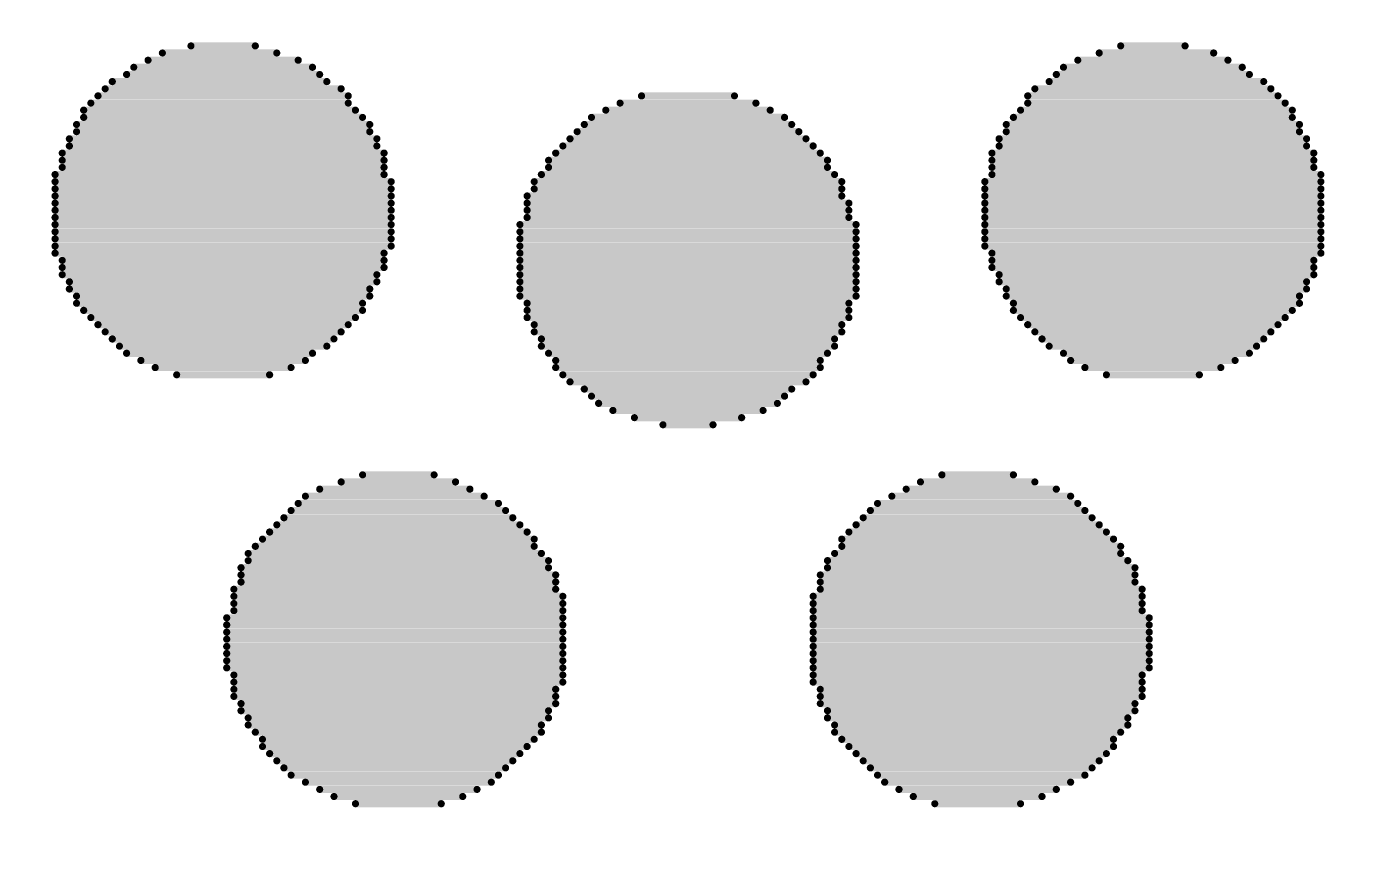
# Model space of a CAD drawing. Header units: millimetres. Extents: x -46.4 to 46.4, y -47.3 to 46.4.
# Drawn here: x -21.236 to -20.061, y -2.687 to -1.958 of the extents above; entities that cross this region are included whole.
import ezdxf

# ---------------------------------------------------------------- set-up
doc = ezdxf.new("R2010")
doc.units = ezdxf.units.MM
doc.layers.add('BottomOverlay', color=54, linetype='Continuous')
doc.layers.add('Mechanical1', color=6, linetype='Continuous')

# ---------------------------------------------------------------- blocks, each defined once
blk = doc.blocks.new('________2')
at = {"layer": 'BottomOverlay', "const_width": 0.00635}
for points in [[(2.8844, -4.9818), (2.986, -4.9818)], [(2.9098, -4.9755), (2.967, -4.9755)], [(3.7163, -4.9818), (3.8179, -4.9818)], [(3.7353, -4.9755), (3.7925, -4.9755)], [(2.859, -4.9945), (3.0178, -4.9945)], [(2.8717, -4.9882), (3.0051, -4.9882)], [(3.6845, -4.9945), (3.8433, -4.9945)], [(3.6972, -4.9882), (3.8306, -4.9882)], [(2.84, -5.0072), (3.0305, -5.0072)], [(2.8527, -5.0009), (3.0241, -5.0009)], [(3.6718, -5.0072), (3.8623, -5.0072)], [(3.6782, -5.0009), (3.8496, -5.0009)], [(2.8336, -5.0136), (3.0432, -5.0136)], [(3.6591, -5.0136), (3.8687, -5.0136)], [(2.8209, -5.0263), (3.0495, -5.0263)], [(2.8273, -5.0199), (3.0495, -5.0199)], [(3.2908, -5.0263), (3.4115, -5.0263)], [(3.3099, -5.0199), (3.3924, -5.0199)], [(3.6528, -5.0199), (3.875, -5.0199)], [(3.6528, -5.0263), (3.8814, -5.0263)], [(2.8146, -5.0326), (3.0559, -5.0326)], [(2.8146, -5.039), (3.0622, -5.039)], [(3.2654, -5.039), (3.4369, -5.039)], [(3.2781, -5.0326), (3.4242, -5.0326)], [(3.6401, -5.039), (3.8877, -5.039)], [(3.6464, -5.0326), (3.8877, -5.0326)], [(2.8082, -5.0453), (3.0686, -5.0453)], [(2.8082, -5.0517), (3.0686, -5.0517)], [(3.2527, -5.0517), (3.4496, -5.0517)], [(3.2591, -5.0453), (3.4432, -5.0453)], [(3.6337, -5.0453), (3.8941, -5.0453)], [(3.6337, -5.0517), (3.8941, -5.0517)], [(2.8019, -5.058), (3.0749, -5.058)], [(2.8019, -5.0644), (3.0749, -5.0644)], [(3.24, -5.0644), (3.4623, -5.0644)], [(3.2464, -5.058), (3.4559, -5.058)], [(3.6274, -5.058), (3.9004, -5.058)], [(3.6274, -5.0644), (3.9004, -5.0644)], [(2.7955, -5.0707), (3.0813, -5.0707)], [(2.7955, -5.0771), (3.0813, -5.0771)], [(3.2273, -5.0771), (3.475, -5.0771)], [(3.2337, -5.0707), (3.4686, -5.0707)], [(3.621, -5.0707), (3.9068, -5.0707)], [(3.621, -5.0771), (3.9068, -5.0771)], [(2.7892, -5.0898), (3.0813, -5.0898)], [(2.7955, -5.0834), (3.0813, -5.0834)], [(3.221, -5.0898), (3.4813, -5.0898)], [(3.2273, -5.0834), (3.475, -5.0834)], [(3.621, -5.0834), (3.9068, -5.0834)], [(3.621, -5.0898), (3.9131, -5.0898)], [(2.7892, -5.0961), (3.0876, -5.0961)], [(3.2146, -5.0961), (3.4877, -5.0961)], [(3.6147, -5.0961), (3.9131, -5.0961)], [(2.7892, -5.1025), (3.0876, -5.1025)], [(2.7892, -5.1088), (3.0876, -5.1088)], [(3.2083, -5.1088), (3.4877, -5.1088)], [(3.2146, -5.1025), (3.4877, -5.1025)], [(3.6147, -5.1025), (3.9131, -5.1025)], [(3.6147, -5.1088), (3.9131, -5.1088)], [(2.7892, -5.1152), (3.0876, -5.1152)], [(2.7892, -5.1215), (3.0876, -5.1215)], [(3.2083, -5.1152), (3.494, -5.1152)], [(3.2083, -5.1215), (3.494, -5.1215)], [(3.6147, -5.1152), (3.9131, -5.1152)], [(3.6147, -5.1215), (3.9131, -5.1215)], [(2.7892, -5.1279), (3.0876, -5.1279)], [(2.7892, -5.1342), (3.0876, -5.1342)], [(3.2019, -5.1342), (3.5004, -5.1342)], [(3.2083, -5.1279), (3.494, -5.1279)], [(3.6147, -5.1279), (3.9131, -5.1279)], [(3.6147, -5.1342), (3.9131, -5.1342)], [(2.7892, -5.1406), (3.0876, -5.1406)], [(2.7892, -5.1469), (3.0876, -5.1469)], [(3.2019, -5.1406), (3.5004, -5.1406)], [(3.2019, -5.1469), (3.5004, -5.1469)], [(3.6147, -5.1406), (3.9131, -5.1406)], [(3.6147, -5.1469), (3.9131, -5.1469)], [(2.7892, -5.1533), (3.0876, -5.1533)], [(2.7892, -5.1596), (3.0813, -5.1596)], [(3.2019, -5.1533), (3.5004, -5.1533)], [(3.2019, -5.1596), (3.5004, -5.1596)], [(3.6147, -5.1533), (3.9131, -5.1533)], [(3.621, -5.1596), (3.9131, -5.1596)], [(2.7955, -5.166), (3.0813, -5.166)], [(3.2019, -5.166), (3.5004, -5.166)], [(3.621, -5.166), (3.9068, -5.166)], [(2.7955, -5.1723), (3.0813, -5.1723)], [(2.7955, -5.1787), (3.0749, -5.1787)], [(3.2019, -5.1723), (3.5004, -5.1723)], [(3.2019, -5.1787), (3.5004, -5.1787)], [(3.621, -5.1723), (3.9068, -5.1723)], [(3.6274, -5.1787), (3.9068, -5.1787)], [(2.8019, -5.185), (3.0749, -5.185)], [(2.8019, -5.1914), (3.0686, -5.1914)], [(3.2019, -5.185), (3.5004, -5.185)], [(3.2019, -5.1914), (3.5004, -5.1914)], [(3.6274, -5.185), (3.9004, -5.185)], [(3.6337, -5.1914), (3.9004, -5.1914)], [(2.8082, -5.1977), (3.0686, -5.1977)], [(2.8082, -5.2041), (3.0622, -5.2041)], [(3.2019, -5.1977), (3.5004, -5.1977)], [(3.2083, -5.2041), (3.494, -5.2041)], [(3.6337, -5.1977), (3.8941, -5.1977)], [(3.6401, -5.2041), (3.8941, -5.2041)], [(2.8146, -5.2104), (3.0622, -5.2104)], [(2.8209, -5.2168), (3.0559, -5.2168)], [(3.2083, -5.2104), (3.494, -5.2104)], [(3.2083, -5.2168), (3.494, -5.2168)], [(3.6401, -5.2104), (3.8877, -5.2104)], [(3.6464, -5.2168), (3.8814, -5.2168)], [(2.8273, -5.2231), (3.0495, -5.2231)], [(2.8336, -5.2295), (3.0432, -5.2295)], [(3.2146, -5.2231), (3.4877, -5.2231)], [(3.2146, -5.2295), (3.4877, -5.2295)], [(3.6528, -5.2231), (3.875, -5.2231)], [(3.6591, -5.2295), (3.8687, -5.2295)], [(2.84, -5.2358), (3.0368, -5.2358)], [(2.8463, -5.2422), (3.0305, -5.2422)], [(3.221, -5.2358), (3.4813, -5.2358)], [(3.221, -5.2422), (3.4813, -5.2422)], [(3.6655, -5.2358), (3.8623, -5.2358)], [(3.6718, -5.2422), (3.856, -5.2422)], [(2.8527, -5.2485), (3.0178, -5.2485)], [(3.2273, -5.2485), (3.475, -5.2485)], [(3.6845, -5.2485), (3.8496, -5.2485)], [(2.8654, -5.2549), (3.0114, -5.2549)], [(2.8781, -5.2612), (2.9987, -5.2612)], [(3.2337, -5.2549), (3.4686, -5.2549)], [(3.2337, -5.2612), (3.4686, -5.2612)], [(3.6909, -5.2549), (3.8369, -5.2549)], [(3.7036, -5.2612), (3.8242, -5.2612)], [(2.8971, -5.2676), (2.9797, -5.2676)], [(3.24, -5.2676), (3.4623, -5.2676)], [(3.2464, -5.2739), (3.4559, -5.2739)], [(3.7226, -5.2676), (3.8052, -5.2676)], [(3.2591, -5.2803), (3.4432, -5.2803)], [(3.2654, -5.2866), (3.4369, -5.2866)], [(3.2718, -5.293), (3.4305, -5.293)], [(3.2845, -5.2993), (3.4178, -5.2993)], [(3.3035, -5.3057), (3.3988, -5.3057)], [(3.3289, -5.312), (3.3734, -5.312)], [(3.0622, -5.3565), (3.1257, -5.3565)], [(3.5766, -5.3565), (3.6401, -5.3565)], [(3.0241, -5.3692), (3.1575, -5.3692)], [(3.0432, -5.3628), (3.1448, -5.3628)], [(3.5448, -5.3692), (3.6782, -5.3692)], [(3.5575, -5.3628), (3.6591, -5.3628)], [(3.0051, -5.3819), (3.1829, -5.3819)], [(3.0114, -5.3755), (3.1702, -5.3755)], [(3.5194, -5.3819), (3.6972, -5.3819)], [(3.5321, -5.3755), (3.6909, -5.3755)], [(2.9924, -5.3946), (3.1956, -5.3946)], [(2.9987, -5.3882), (3.1892, -5.3882)], [(3.5067, -5.3946), (3.7099, -5.3946)], [(3.5131, -5.3882), (3.7036, -5.3882)], [(2.986, -5.4009), (3.2019, -5.4009)], [(3.5004, -5.4009), (3.7163, -5.4009)], [(2.9733, -5.4136), (3.2146, -5.4136)], [(2.9797, -5.4073), (3.2083, -5.4073)], [(3.4877, -5.4136), (3.729, -5.4136)], [(3.494, -5.4073), (3.7226, -5.4073)], [(2.9606, -5.4263), (3.221, -5.4263)], [(2.967, -5.42), (3.2146, -5.42)], [(3.4813, -5.4263), (3.7353, -5.4263)], [(3.4877, -5.42), (3.7353, -5.42)], [(2.9543, -5.439), (3.2273, -5.439)], [(2.9606, -5.4327), (3.2273, -5.4327)], [(3.475, -5.4327), (3.7417, -5.4327)], [(3.475, -5.439), (3.748, -5.439)], [(2.9543, -5.4454), (3.2337, -5.4454)], [(2.9543, -5.4517), (3.2337, -5.4517)], [(3.4686, -5.4454), (3.748, -5.4454)], [(3.4686, -5.4517), (3.748, -5.4517)], [(2.9479, -5.4581), (3.2337, -5.4581)], [(2.9479, -5.4644), (3.24, -5.4644)], [(3.4623, -5.4644), (3.7544, -5.4644)], [(3.4686, -5.4581), (3.7544, -5.4581)], [(2.9479, -5.4708), (3.24, -5.4708)], [(2.9479, -5.4771), (3.24, -5.4771)], [(3.4623, -5.4708), (3.7544, -5.4708)], [(3.4623, -5.4771), (3.7544, -5.4771)], [(2.9416, -5.4835), (3.24, -5.4835)], [(3.4623, -5.4835), (3.7607, -5.4835)], [(2.9416, -5.4898), (3.24, -5.4898)], [(2.9416, -5.4962), (3.24, -5.4962)], [(3.4623, -5.4898), (3.7607, -5.4898)], [(3.4623, -5.4962), (3.7607, -5.4962)], [(2.9416, -5.5025), (3.24, -5.5025)], [(2.9416, -5.5089), (3.24, -5.5089)], [(3.4623, -5.5025), (3.7607, -5.5025)], [(3.4623, -5.5089), (3.7607, -5.5089)], [(2.9416, -5.5152), (3.24, -5.5152)], [(2.9416, -5.5216), (3.24, -5.5216)], [(3.4623, -5.5152), (3.7607, -5.5152)], [(3.4623, -5.5216), (3.7607, -5.5216)], [(2.9416, -5.5279), (3.24, -5.5279)], [(2.9479, -5.5343), (3.24, -5.5343)], [(3.4623, -5.5279), (3.7607, -5.5279)], [(3.4623, -5.5343), (3.7544, -5.5343)], [(2.9479, -5.5406), (3.24, -5.5406)], [(2.9479, -5.547), (3.2337, -5.547)], [(3.4623, -5.5406), (3.7544, -5.5406)], [(3.4686, -5.547), (3.7544, -5.547)], [(2.9479, -5.5533), (3.2337, -5.5533)], [(2.9543, -5.5597), (3.2337, -5.5597)], [(3.4686, -5.5533), (3.7544, -5.5533)], [(3.4686, -5.5597), (3.748, -5.5597)], [(2.9543, -5.566), (3.2273, -5.566)], [(3.475, -5.566), (3.748, -5.566)], [(2.9606, -5.5724), (3.2273, -5.5724)], [(2.9606, -5.5787), (3.221, -5.5787)], [(3.475, -5.5724), (3.7417, -5.5724)], [(3.4813, -5.5787), (3.7417, -5.5787)], [(2.967, -5.5851), (3.221, -5.5851)], [(2.9733, -5.5914), (3.2146, -5.5914)], [(3.4813, -5.5851), (3.7353, -5.5851)], [(3.4877, -5.5914), (3.729, -5.5914)], [(2.9733, -5.5978), (3.2083, -5.5978)], [(2.9797, -5.6041), (3.2019, -5.6041)], [(3.494, -5.5978), (3.729, -5.5978)], [(3.5004, -5.6041), (3.7226, -5.6041)], [(2.986, -5.6105), (3.1956, -5.6105)], [(2.9924, -5.6168), (3.1892, -5.6168)], [(3.5067, -5.6105), (3.7163, -5.6105)], [(3.5131, -5.6168), (3.7099, -5.6168)], [(2.9987, -5.6232), (3.1829, -5.6232)], [(3.0114, -5.6295), (3.1765, -5.6295)], [(3.5194, -5.6232), (3.7036, -5.6232)], [(3.5258, -5.6295), (3.6909, -5.6295)], [(3.0241, -5.6359), (3.1638, -5.6359)], [(3.5385, -5.6359), (3.6782, -5.6359)], [(3.0368, -5.6422), (3.1511, -5.6422)], [(3.0559, -5.6486), (3.1321, -5.6486)], [(3.5512, -5.6422), (3.6655, -5.6422)], [(3.5702, -5.6486), (3.6464, -5.6486)]]:
    blk.add_lwpolyline(points, dxfattribs=at)
at = {"layer": 'BottomOverlay', "const_width": 0.00317}
for points in [[(2.8829, -4.9818, 1), (2.886, -4.9818, 1)], [(2.9083, -4.9755, 1), (2.9114, -4.9755, 1)], [(2.9654, -4.9755, 1), (2.9686, -4.9755, 1)], [(2.9845, -4.9818, 1), (2.9876, -4.9818, 1)], [(3.7147, -4.9818, 1), (3.7179, -4.9818, 1)], [(3.7338, -4.9755, 1), (3.7369, -4.9755, 1)], [(3.7909, -4.9755, 1), (3.7941, -4.9755, 1)], [(3.8163, -4.9818, 1), (3.8195, -4.9818, 1)], [(2.8575, -4.9945, 1), (2.8606, -4.9945, 1)], [(2.8702, -4.9882, 1), (2.8733, -4.9882, 1)], [(3.0035, -4.9882, 1), (3.0067, -4.9882, 1)], [(3.0162, -4.9945, 1), (3.0194, -4.9945, 1)], [(3.683, -4.9945, 1), (3.6861, -4.9945, 1)], [(3.6957, -4.9882, 1), (3.6988, -4.9882, 1)], [(3.829, -4.9882, 1), (3.8322, -4.9882, 1)], [(3.8417, -4.9945, 1), (3.8449, -4.9945, 1)], [(2.8384, -5.0072, 1), (2.8416, -5.0072, 1)], [(2.8511, -5.0009, 1), (2.8543, -5.0009, 1)], [(3.0226, -5.0009, 1), (3.0257, -5.0009, 1)], [(3.0289, -5.0072, 1), (3.0321, -5.0072, 1)], [(3.6703, -5.0072, 1), (3.6734, -5.0072, 1)], [(3.6766, -5.0009, 1), (3.6798, -5.0009, 1)], [(3.8481, -5.0009, 1), (3.8512, -5.0009, 1)], [(3.8608, -5.0072, 1), (3.8639, -5.0072, 1)], [(2.8321, -5.0136, 1), (2.8352, -5.0136, 1)], [(3.0416, -5.0136, 1), (3.0448, -5.0136, 1)], [(3.6576, -5.0136, 1), (3.6607, -5.0136, 1)], [(3.8671, -5.0136, 1), (3.8703, -5.0136, 1)], [(2.8194, -5.0263, 1), (2.8225, -5.0263, 1)], [(2.8257, -5.0199, 1), (2.8289, -5.0199, 1)], [(3.048, -5.0199, 1), (3.0511, -5.0199, 1)], [(3.048, -5.0263, 1), (3.0511, -5.0263, 1)], [(3.2893, -5.0263, 1), (3.2924, -5.0263, 1)], [(3.3083, -5.0199, 1), (3.3115, -5.0199, 1)], [(3.3909, -5.0199, 1), (3.394, -5.0199, 1)], [(3.4099, -5.0263, 1), (3.4131, -5.0263, 1)], [(3.6512, -5.0199, 1), (3.6544, -5.0199, 1)], [(3.6512, -5.0263, 1), (3.6544, -5.0263, 1)], [(3.8735, -5.0199, 1), (3.8766, -5.0199, 1)], [(3.8798, -5.0263, 1), (3.883, -5.0263, 1)], [(2.813, -5.0326, 1), (2.8162, -5.0326, 1)], [(2.813, -5.039, 1), (2.8162, -5.039, 1)], [(3.0543, -5.0326, 1), (3.0575, -5.0326, 1)], [(3.0607, -5.039, 1), (3.0638, -5.039, 1)], [(3.2639, -5.039, 1), (3.267, -5.039, 1)], [(3.2766, -5.0326, 1), (3.2797, -5.0326, 1)], [(3.4226, -5.0326, 1), (3.4258, -5.0326, 1)], [(3.4353, -5.039, 1), (3.4385, -5.039, 1)], [(3.6385, -5.039, 1), (3.6417, -5.039, 1)], [(3.6449, -5.0326, 1), (3.648, -5.0326, 1)], [(3.8862, -5.0326, 1), (3.8893, -5.0326, 1)], [(3.8862, -5.039, 1), (3.8893, -5.039, 1)], [(2.8067, -5.0453, 1), (2.8098, -5.0453, 1)], [(2.8067, -5.0517, 1), (2.8098, -5.0517, 1)], [(3.067, -5.0453, 1), (3.0702, -5.0453, 1)], [(3.067, -5.0517, 1), (3.0702, -5.0517, 1)], [(3.2512, -5.0517, 1), (3.2543, -5.0517, 1)], [(3.2575, -5.0453, 1), (3.2607, -5.0453, 1)], [(3.4417, -5.0453, 1), (3.4448, -5.0453, 1)], [(3.448, -5.0517, 1), (3.4512, -5.0517, 1)], [(3.6322, -5.0453, 1), (3.6353, -5.0453, 1)], [(3.6322, -5.0517, 1), (3.6353, -5.0517, 1)], [(3.8925, -5.0453, 1), (3.8957, -5.0453, 1)], [(3.8925, -5.0517, 1), (3.8957, -5.0517, 1)], [(2.8003, -5.058, 1), (2.8035, -5.058, 1)], [(2.8003, -5.0644, 1), (2.8035, -5.0644, 1)], [(3.0734, -5.058, 1), (3.0765, -5.058, 1)], [(3.0734, -5.0644, 1), (3.0765, -5.0644, 1)], [(3.2385, -5.0644, 1), (3.2416, -5.0644, 1)], [(3.2448, -5.058, 1), (3.248, -5.058, 1)], [(3.4544, -5.058, 1), (3.4575, -5.058, 1)], [(3.4607, -5.0644, 1), (3.4639, -5.0644, 1)], [(3.6258, -5.058, 1), (3.629, -5.058, 1)], [(3.6258, -5.0644, 1), (3.629, -5.0644, 1)], [(3.8989, -5.058, 1), (3.902, -5.058, 1)], [(3.8989, -5.0644, 1), (3.902, -5.0644, 1)], [(2.794, -5.0707, 1), (2.7971, -5.0707, 1)], [(2.794, -5.0771, 1), (2.7971, -5.0771, 1)], [(3.0797, -5.0707, 1), (3.0829, -5.0707, 1)], [(3.0797, -5.0771, 1), (3.0829, -5.0771, 1)], [(3.2258, -5.0771, 1), (3.2289, -5.0771, 1)], [(3.2321, -5.0707, 1), (3.2353, -5.0707, 1)], [(3.4671, -5.0707, 1), (3.4702, -5.0707, 1)], [(3.4734, -5.0771, 1), (3.4766, -5.0771, 1)], [(3.6195, -5.0707, 1), (3.6226, -5.0707, 1)], [(3.6195, -5.0771, 1), (3.6226, -5.0771, 1)], [(3.9052, -5.0707, 1), (3.9084, -5.0707, 1)], [(3.9052, -5.0771, 1), (3.9084, -5.0771, 1)], [(2.7876, -5.0898, 1), (2.7908, -5.0898, 1)], [(2.794, -5.0834, 1), (2.7971, -5.0834, 1)], [(3.0797, -5.0834, 1), (3.0829, -5.0834, 1)], [(3.0797, -5.0898, 1), (3.0829, -5.0898, 1)], [(3.2194, -5.0898, 1), (3.2226, -5.0898, 1)], [(3.2258, -5.0834, 1), (3.2289, -5.0834, 1)], [(3.4734, -5.0834, 1), (3.4766, -5.0834, 1)], [(3.4798, -5.0898, 1), (3.4829, -5.0898, 1)], [(3.6195, -5.0834, 1), (3.6226, -5.0834, 1)], [(3.6195, -5.0898, 1), (3.6226, -5.0898, 1)], [(3.9052, -5.0834, 1), (3.9084, -5.0834, 1)], [(3.9116, -5.0898, 1), (3.9147, -5.0898, 1)], [(2.7876, -5.0961, 1), (2.7908, -5.0961, 1)], [(3.0861, -5.0961, 1), (3.0892, -5.0961, 1)], [(3.2131, -5.0961, 1), (3.2162, -5.0961, 1)], [(3.4861, -5.0961, 1), (3.4893, -5.0961, 1)], [(3.6131, -5.0961, 1), (3.6163, -5.0961, 1)], [(3.9116, -5.0961, 1), (3.9147, -5.0961, 1)], [(2.7876, -5.1025, 1), (2.7908, -5.1025, 1)], [(2.7876, -5.1088, 1), (2.7908, -5.1088, 1)], [(3.0861, -5.1025, 1), (3.0892, -5.1025, 1)], [(3.0861, -5.1088, 1), (3.0892, -5.1088, 1)], [(3.2067, -5.1088, 1), (3.2099, -5.1088, 1)], [(3.2131, -5.1025, 1), (3.2162, -5.1025, 1)], [(3.4861, -5.1025, 1), (3.4893, -5.1025, 1)], [(3.4861, -5.1088, 1), (3.4893, -5.1088, 1)], [(3.6131, -5.1025, 1), (3.6163, -5.1025, 1)], [(3.6131, -5.1088, 1), (3.6163, -5.1088, 1)], [(3.9116, -5.1025, 1), (3.9147, -5.1025, 1)], [(3.9116, -5.1088, 1), (3.9147, -5.1088, 1)], [(2.7876, -5.1152, 1), (2.7908, -5.1152, 1)], [(2.7876, -5.1215, 1), (2.7908, -5.1215, 1)], [(3.0861, -5.1152, 1), (3.0892, -5.1152, 1)], [(3.0861, -5.1215, 1), (3.0892, -5.1215, 1)], [(3.2067, -5.1152, 1), (3.2099, -5.1152, 1)], [(3.2067, -5.1215, 1), (3.2099, -5.1215, 1)], [(3.4925, -5.1152, 1), (3.4956, -5.1152, 1)], [(3.4925, -5.1215, 1), (3.4956, -5.1215, 1)], [(3.6131, -5.1152, 1), (3.6163, -5.1152, 1)], [(3.6131, -5.1215, 1), (3.6163, -5.1215, 1)], [(3.9116, -5.1152, 1), (3.9147, -5.1152, 1)], [(3.9116, -5.1215, 1), (3.9147, -5.1215, 1)], [(2.7876, -5.1279, 1), (2.7908, -5.1279, 1)], [(2.7876, -5.1342, 1), (2.7908, -5.1342, 1)], [(3.0861, -5.1279, 1), (3.0892, -5.1279, 1)], [(3.0861, -5.1342, 1), (3.0892, -5.1342, 1)], [(3.2004, -5.1342, 1), (3.2035, -5.1342, 1)], [(3.2067, -5.1279, 1), (3.2099, -5.1279, 1)], [(3.4925, -5.1279, 1), (3.4956, -5.1279, 1)], [(3.4988, -5.1342, 1), (3.502, -5.1342, 1)], [(3.6131, -5.1279, 1), (3.6163, -5.1279, 1)], [(3.6131, -5.1342, 1), (3.6163, -5.1342, 1)], [(3.9116, -5.1279, 1), (3.9147, -5.1279, 1)], [(3.9116, -5.1342, 1), (3.9147, -5.1342, 1)], [(2.7876, -5.1406, 1), (2.7908, -5.1406, 1)], [(2.7876, -5.1469, 1), (2.7908, -5.1469, 1)], [(3.0861, -5.1406, 1), (3.0892, -5.1406, 1)], [(3.0861, -5.1469, 1), (3.0892, -5.1469, 1)], [(3.2004, -5.1406, 1), (3.2035, -5.1406, 1)], [(3.2004, -5.1469, 1), (3.2035, -5.1469, 1)], [(3.4988, -5.1406, 1), (3.502, -5.1406, 1)], [(3.4988, -5.1469, 1), (3.502, -5.1469, 1)], [(3.6131, -5.1406, 1), (3.6163, -5.1406, 1)], [(3.6131, -5.1469, 1), (3.6163, -5.1469, 1)], [(3.9116, -5.1406, 1), (3.9147, -5.1406, 1)], [(3.9116, -5.1469, 1), (3.9147, -5.1469, 1)], [(2.7876, -5.1533, 1), (2.7908, -5.1533, 1)], [(2.7876, -5.1596, 1), (2.7908, -5.1596, 1)], [(3.0797, -5.1596, 1), (3.0829, -5.1596, 1)], [(3.0861, -5.1533, 1), (3.0892, -5.1533, 1)], [(3.2004, -5.1533, 1), (3.2035, -5.1533, 1)], [(3.2004, -5.1596, 1), (3.2035, -5.1596, 1)], [(3.4988, -5.1533, 1), (3.502, -5.1533, 1)], [(3.4988, -5.1596, 1), (3.502, -5.1596, 1)], [(3.6131, -5.1533, 1), (3.6163, -5.1533, 1)], [(3.6195, -5.1596, 1), (3.6226, -5.1596, 1)], [(3.9116, -5.1533, 1), (3.9147, -5.1533, 1)], [(3.9116, -5.1596, 1), (3.9147, -5.1596, 1)], [(2.794, -5.166, 1), (2.7971, -5.166, 1)], [(3.0797, -5.166, 1), (3.0829, -5.166, 1)], [(3.2004, -5.166, 1), (3.2035, -5.166, 1)], [(3.4988, -5.166, 1), (3.502, -5.166, 1)], [(3.6195, -5.166, 1), (3.6226, -5.166, 1)], [(3.9052, -5.166, 1), (3.9084, -5.166, 1)], [(2.794, -5.1723, 1), (2.7971, -5.1723, 1)], [(2.794, -5.1787, 1), (2.7971, -5.1787, 1)], [(3.0734, -5.1787, 1), (3.0765, -5.1787, 1)], [(3.0797, -5.1723, 1), (3.0829, -5.1723, 1)], [(3.2004, -5.1723, 1), (3.2035, -5.1723, 1)], [(3.2004, -5.1787, 1), (3.2035, -5.1787, 1)], [(3.4988, -5.1723, 1), (3.502, -5.1723, 1)], [(3.4988, -5.1787, 1), (3.502, -5.1787, 1)], [(3.6195, -5.1723, 1), (3.6226, -5.1723, 1)], [(3.6258, -5.1787, 1), (3.629, -5.1787, 1)], [(3.9052, -5.1723, 1), (3.9084, -5.1723, 1)], [(3.9052, -5.1787, 1), (3.9084, -5.1787, 1)], [(2.8003, -5.185, 1), (2.8035, -5.185, 1)], [(2.8003, -5.1914, 1), (2.8035, -5.1914, 1)], [(3.067, -5.1914, 1), (3.0702, -5.1914, 1)], [(3.0734, -5.185, 1), (3.0765, -5.185, 1)], [(3.2004, -5.185, 1), (3.2035, -5.185, 1)], [(3.2004, -5.1914, 1), (3.2035, -5.1914, 1)], [(3.4988, -5.185, 1), (3.502, -5.185, 1)], [(3.4988, -5.1914, 1), (3.502, -5.1914, 1)], [(3.6258, -5.185, 1), (3.629, -5.185, 1)], [(3.6322, -5.1914, 1), (3.6353, -5.1914, 1)], [(3.8989, -5.185, 1), (3.902, -5.185, 1)], [(3.8989, -5.1914, 1), (3.902, -5.1914, 1)], [(2.8067, -5.1977, 1), (2.8098, -5.1977, 1)], [(2.8067, -5.2041, 1), (2.8098, -5.2041, 1)], [(3.0607, -5.2041, 1), (3.0638, -5.2041, 1)], [(3.067, -5.1977, 1), (3.0702, -5.1977, 1)], [(3.2004, -5.1977, 1), (3.2035, -5.1977, 1)], [(3.2067, -5.2041, 1), (3.2099, -5.2041, 1)], [(3.4925, -5.2041, 1), (3.4956, -5.2041, 1)], [(3.4988, -5.1977, 1), (3.502, -5.1977, 1)], [(3.6322, -5.1977, 1), (3.6353, -5.1977, 1)], [(3.6385, -5.2041, 1), (3.6417, -5.2041, 1)], [(3.8925, -5.1977, 1), (3.8957, -5.1977, 1)], [(3.8925, -5.2041, 1), (3.8957, -5.2041, 1)], [(2.813, -5.2104, 1), (2.8162, -5.2104, 1)], [(2.8194, -5.2168, 1), (2.8225, -5.2168, 1)], [(3.0543, -5.2168, 1), (3.0575, -5.2168, 1)], [(3.0607, -5.2104, 1), (3.0638, -5.2104, 1)], [(3.2067, -5.2104, 1), (3.2099, -5.2104, 1)], [(3.2067, -5.2168, 1), (3.2099, -5.2168, 1)], [(3.4925, -5.2104, 1), (3.4956, -5.2104, 1)], [(3.4925, -5.2168, 1), (3.4956, -5.2168, 1)], [(3.6385, -5.2104, 1), (3.6417, -5.2104, 1)], [(3.6449, -5.2168, 1), (3.648, -5.2168, 1)], [(3.8798, -5.2168, 1), (3.883, -5.2168, 1)], [(3.8862, -5.2104, 1), (3.8893, -5.2104, 1)], [(2.8257, -5.2231, 1), (2.8289, -5.2231, 1)], [(2.8321, -5.2295, 1), (2.8352, -5.2295, 1)], [(3.0416, -5.2295, 1), (3.0448, -5.2295, 1)], [(3.048, -5.2231, 1), (3.0511, -5.2231, 1)], [(3.2131, -5.2231, 1), (3.2162, -5.2231, 1)], [(3.2131, -5.2295, 1), (3.2162, -5.2295, 1)], [(3.4861, -5.2231, 1), (3.4893, -5.2231, 1)], [(3.4861, -5.2295, 1), (3.4893, -5.2295, 1)], [(3.6512, -5.2231, 1), (3.6544, -5.2231, 1)], [(3.6576, -5.2295, 1), (3.6607, -5.2295, 1)], [(3.8671, -5.2295, 1), (3.8703, -5.2295, 1)], [(3.8735, -5.2231, 1), (3.8766, -5.2231, 1)], [(2.8384, -5.2358, 1), (2.8416, -5.2358, 1)], [(2.8448, -5.2422, 1), (2.8479, -5.2422, 1)], [(3.0289, -5.2422, 1), (3.0321, -5.2422, 1)], [(3.0353, -5.2358, 1), (3.0384, -5.2358, 1)], [(3.2194, -5.2358, 1), (3.2226, -5.2358, 1)], [(3.2194, -5.2422, 1), (3.2226, -5.2422, 1)], [(3.4798, -5.2358, 1), (3.4829, -5.2358, 1)], [(3.4798, -5.2422, 1), (3.4829, -5.2422, 1)], [(3.6639, -5.2358, 1), (3.6671, -5.2358, 1)], [(3.6703, -5.2422, 1), (3.6734, -5.2422, 1)], [(3.8544, -5.2422, 1), (3.8576, -5.2422, 1)], [(3.8608, -5.2358, 1), (3.8639, -5.2358, 1)], [(2.8511, -5.2485, 1), (2.8543, -5.2485, 1)], [(3.0162, -5.2485, 1), (3.0194, -5.2485, 1)], [(3.2258, -5.2485, 1), (3.2289, -5.2485, 1)], [(3.4734, -5.2485, 1), (3.4766, -5.2485, 1)], [(3.683, -5.2485, 1), (3.6861, -5.2485, 1)], [(3.8481, -5.2485, 1), (3.8512, -5.2485, 1)], [(2.8638, -5.2549, 1), (2.867, -5.2549, 1)], [(2.8765, -5.2612, 1), (2.8797, -5.2612, 1)], [(2.9972, -5.2612, 1), (3.0003, -5.2612, 1)], [(3.0099, -5.2549, 1), (3.013, -5.2549, 1)], [(3.2321, -5.2549, 1), (3.2353, -5.2549, 1)], [(3.2321, -5.2612, 1), (3.2353, -5.2612, 1)], [(3.4671, -5.2549, 1), (3.4702, -5.2549, 1)], [(3.4671, -5.2612, 1), (3.4702, -5.2612, 1)], [(3.6893, -5.2549, 1), (3.6925, -5.2549, 1)], [(3.702, -5.2612, 1), (3.7052, -5.2612, 1)], [(3.8227, -5.2612, 1), (3.8258, -5.2612, 1)], [(3.8354, -5.2549, 1), (3.8385, -5.2549, 1)], [(2.8956, -5.2676, 1), (2.8987, -5.2676, 1)], [(2.9781, -5.2676, 1), (2.9813, -5.2676, 1)], [(3.2385, -5.2676, 1), (3.2416, -5.2676, 1)], [(3.2448, -5.2739, 1), (3.248, -5.2739, 1)], [(3.4544, -5.2739, 1), (3.4575, -5.2739, 1)], [(3.4607, -5.2676, 1), (3.4639, -5.2676, 1)], [(3.7211, -5.2676, 1), (3.7242, -5.2676, 1)], [(3.8036, -5.2676, 1), (3.8068, -5.2676, 1)], [(3.2575, -5.2803, 1), (3.2607, -5.2803, 1)], [(3.2639, -5.2866, 1), (3.267, -5.2866, 1)], [(3.4353, -5.2866, 1), (3.4385, -5.2866, 1)], [(3.4417, -5.2803, 1), (3.4448, -5.2803, 1)], [(3.2702, -5.293, 1), (3.2734, -5.293, 1)], [(3.2829, -5.2993, 1), (3.2861, -5.2993, 1)], [(3.4163, -5.2993, 1), (3.4194, -5.2993, 1)], [(3.429, -5.293, 1), (3.4321, -5.293, 1)], [(3.302, -5.3057, 1), (3.3051, -5.3057, 1)], [(3.3274, -5.312, 1), (3.3305, -5.312, 1)], [(3.3718, -5.312, 1), (3.375, -5.312, 1)], [(3.3972, -5.3057, 1), (3.4004, -5.3057, 1)], [(3.0607, -5.3565, 1), (3.0638, -5.3565, 1)], [(3.1242, -5.3565, 1), (3.1273, -5.3565, 1)], [(3.575, -5.3565, 1), (3.5782, -5.3565, 1)], [(3.6385, -5.3565, 1), (3.6417, -5.3565, 1)], [(3.0226, -5.3692, 1), (3.0257, -5.3692, 1)], [(3.0416, -5.3628, 1), (3.0448, -5.3628, 1)], [(3.1432, -5.3628, 1), (3.1464, -5.3628, 1)], [(3.1559, -5.3692, 1), (3.1591, -5.3692, 1)], [(3.5433, -5.3692, 1), (3.5464, -5.3692, 1)], [(3.556, -5.3628, 1), (3.5591, -5.3628, 1)], [(3.6576, -5.3628, 1), (3.6607, -5.3628, 1)], [(3.6766, -5.3692, 1), (3.6798, -5.3692, 1)], [(3.0035, -5.3819, 1), (3.0067, -5.3819, 1)], [(3.0099, -5.3755, 1), (3.013, -5.3755, 1)], [(3.1686, -5.3755, 1), (3.1718, -5.3755, 1)], [(3.1813, -5.3819, 1), (3.1845, -5.3819, 1)], [(3.5179, -5.3819, 1), (3.521, -5.3819, 1)], [(3.5306, -5.3755, 1), (3.5337, -5.3755, 1)], [(3.6893, -5.3755, 1), (3.6925, -5.3755, 1)], [(3.6957, -5.3819, 1), (3.6988, -5.3819, 1)], [(2.9908, -5.3946, 1), (2.994, -5.3946, 1)], [(2.9972, -5.3882, 1), (3.0003, -5.3882, 1)], [(3.1877, -5.3882, 1), (3.1908, -5.3882, 1)], [(3.194, -5.3946, 1), (3.1972, -5.3946, 1)], [(3.5052, -5.3946, 1), (3.5083, -5.3946, 1)], [(3.5115, -5.3882, 1), (3.5147, -5.3882, 1)], [(3.702, -5.3882, 1), (3.7052, -5.3882, 1)], [(3.7084, -5.3946, 1), (3.7115, -5.3946, 1)], [(2.9845, -5.4009, 1), (2.9876, -5.4009, 1)], [(3.2004, -5.4009, 1), (3.2035, -5.4009, 1)], [(3.4988, -5.4009, 1), (3.502, -5.4009, 1)], [(3.7147, -5.4009, 1), (3.7179, -5.4009, 1)], [(2.9718, -5.4136, 1), (2.9749, -5.4136, 1)], [(2.9781, -5.4073, 1), (2.9813, -5.4073, 1)], [(3.2067, -5.4073, 1), (3.2099, -5.4073, 1)], [(3.2131, -5.4136, 1), (3.2162, -5.4136, 1)], [(3.4861, -5.4136, 1), (3.4893, -5.4136, 1)], [(3.4925, -5.4073, 1), (3.4956, -5.4073, 1)], [(3.7211, -5.4073, 1), (3.7242, -5.4073, 1)], [(3.7274, -5.4136, 1), (3.7306, -5.4136, 1)], [(2.9591, -5.4263, 1), (2.9622, -5.4263, 1)], [(2.9654, -5.42, 1), (2.9686, -5.42, 1)], [(3.2131, -5.42, 1), (3.2162, -5.42, 1)], [(3.2194, -5.4263, 1), (3.2226, -5.4263, 1)], [(3.4798, -5.4263, 1), (3.4829, -5.4263, 1)], [(3.4861, -5.42, 1), (3.4893, -5.42, 1)], [(3.7338, -5.42, 1), (3.7369, -5.42, 1)], [(3.7338, -5.4263, 1), (3.7369, -5.4263, 1)], [(2.9527, -5.439, 1), (2.9559, -5.439, 1)], [(2.9591, -5.4327, 1), (2.9622, -5.4327, 1)], [(3.2258, -5.4327, 1), (3.2289, -5.4327, 1)], [(3.2258, -5.439, 1), (3.2289, -5.439, 1)], [(3.4734, -5.4327, 1), (3.4766, -5.4327, 1)], [(3.4734, -5.439, 1), (3.4766, -5.439, 1)], [(3.7401, -5.4327, 1), (3.7433, -5.4327, 1)], [(3.7465, -5.439, 1), (3.7496, -5.439, 1)], [(2.9527, -5.4454, 1), (2.9559, -5.4454, 1)], [(2.9527, -5.4517, 1), (2.9559, -5.4517, 1)], [(3.2321, -5.4454, 1), (3.2353, -5.4454, 1)], [(3.2321, -5.4517, 1), (3.2353, -5.4517, 1)], [(3.4671, -5.4454, 1), (3.4702, -5.4454, 1)], [(3.4671, -5.4517, 1), (3.4702, -5.4517, 1)], [(3.7465, -5.4454, 1), (3.7496, -5.4454, 1)], [(3.7465, -5.4517, 1), (3.7496, -5.4517, 1)], [(2.9464, -5.4581, 1), (2.9495, -5.4581, 1)], [(2.9464, -5.4644, 1), (2.9495, -5.4644, 1)], [(3.2321, -5.4581, 1), (3.2353, -5.4581, 1)], [(3.2385, -5.4644, 1), (3.2416, -5.4644, 1)], [(3.4607, -5.4644, 1), (3.4639, -5.4644, 1)], [(3.4671, -5.4581, 1), (3.4702, -5.4581, 1)], [(3.7528, -5.4581, 1), (3.756, -5.4581, 1)], [(3.7528, -5.4644, 1), (3.756, -5.4644, 1)], [(2.9464, -5.4708, 1), (2.9495, -5.4708, 1)], [(2.9464, -5.4771, 1), (2.9495, -5.4771, 1)], [(3.2385, -5.4708, 1), (3.2416, -5.4708, 1)], [(3.2385, -5.4771, 1), (3.2416, -5.4771, 1)], [(3.4607, -5.4708, 1), (3.4639, -5.4708, 1)], [(3.4607, -5.4771, 1), (3.4639, -5.4771, 1)], [(3.7528, -5.4708, 1), (3.756, -5.4708, 1)], [(3.7528, -5.4771, 1), (3.756, -5.4771, 1)], [(2.94, -5.4835, 1), (2.9432, -5.4835, 1)], [(3.2385, -5.4835, 1), (3.2416, -5.4835, 1)], [(3.4607, -5.4835, 1), (3.4639, -5.4835, 1)], [(3.7592, -5.4835, 1), (3.7623, -5.4835, 1)], [(2.94, -5.4898, 1), (2.9432, -5.4898, 1)], [(2.94, -5.4962, 1), (2.9432, -5.4962, 1)], [(3.2385, -5.4898, 1), (3.2416, -5.4898, 1)], [(3.2385, -5.4962, 1), (3.2416, -5.4962, 1)], [(3.4607, -5.4898, 1), (3.4639, -5.4898, 1)], [(3.4607, -5.4962, 1), (3.4639, -5.4962, 1)], [(3.7592, -5.4898, 1), (3.7623, -5.4898, 1)], [(3.7592, -5.4962, 1), (3.7623, -5.4962, 1)], [(2.94, -5.5025, 1), (2.9432, -5.5025, 1)], [(2.94, -5.5089, 1), (2.9432, -5.5089, 1)], [(3.2385, -5.5025, 1), (3.2416, -5.5025, 1)], [(3.2385, -5.5089, 1), (3.2416, -5.5089, 1)], [(3.4607, -5.5025, 1), (3.4639, -5.5025, 1)], [(3.4607, -5.5089, 1), (3.4639, -5.5089, 1)], [(3.7592, -5.5025, 1), (3.7623, -5.5025, 1)], [(3.7592, -5.5089, 1), (3.7623, -5.5089, 1)], [(2.94, -5.5152, 1), (2.9432, -5.5152, 1)], [(2.94, -5.5216, 1), (2.9432, -5.5216, 1)], [(3.2385, -5.5152, 1), (3.2416, -5.5152, 1)], [(3.2385, -5.5216, 1), (3.2416, -5.5216, 1)], [(3.4607, -5.5152, 1), (3.4639, -5.5152, 1)], [(3.4607, -5.5216, 1), (3.4639, -5.5216, 1)], [(3.7592, -5.5152, 1), (3.7623, -5.5152, 1)], [(3.7592, -5.5216, 1), (3.7623, -5.5216, 1)], [(2.94, -5.5279, 1), (2.9432, -5.5279, 1)], [(2.9464, -5.5343, 1), (2.9495, -5.5343, 1)], [(3.2385, -5.5279, 1), (3.2416, -5.5279, 1)], [(3.2385, -5.5343, 1), (3.2416, -5.5343, 1)], [(3.4607, -5.5279, 1), (3.4639, -5.5279, 1)], [(3.4607, -5.5343, 1), (3.4639, -5.5343, 1)], [(3.7528, -5.5343, 1), (3.756, -5.5343, 1)], [(3.7592, -5.5279, 1), (3.7623, -5.5279, 1)], [(2.9464, -5.5406, 1), (2.9495, -5.5406, 1)], [(2.9464, -5.547, 1), (2.9495, -5.547, 1)], [(3.2321, -5.547, 1), (3.2353, -5.547, 1)], [(3.2385, -5.5406, 1), (3.2416, -5.5406, 1)], [(3.4607, -5.5406, 1), (3.4639, -5.5406, 1)], [(3.4671, -5.547, 1), (3.4702, -5.547, 1)], [(3.7528, -5.5406, 1), (3.756, -5.5406, 1)], [(3.7528, -5.547, 1), (3.756, -5.547, 1)], [(2.9464, -5.5533, 1), (2.9495, -5.5533, 1)], [(2.9527, -5.5597, 1), (2.9559, -5.5597, 1)], [(3.2321, -5.5533, 1), (3.2353, -5.5533, 1)], [(3.2321, -5.5597, 1), (3.2353, -5.5597, 1)], [(3.4671, -5.5533, 1), (3.4702, -5.5533, 1)], [(3.4671, -5.5597, 1), (3.4702, -5.5597, 1)], [(3.7465, -5.5597, 1), (3.7496, -5.5597, 1)], [(3.7528, -5.5533, 1), (3.756, -5.5533, 1)], [(2.9527, -5.566, 1), (2.9559, -5.566, 1)], [(3.2258, -5.566, 1), (3.2289, -5.566, 1)], [(3.4734, -5.566, 1), (3.4766, -5.566, 1)], [(3.7465, -5.566, 1), (3.7496, -5.566, 1)], [(2.9591, -5.5724, 1), (2.9622, -5.5724, 1)], [(2.9591, -5.5787, 1), (2.9622, -5.5787, 1)], [(3.2194, -5.5787, 1), (3.2226, -5.5787, 1)], [(3.2258, -5.5724, 1), (3.2289, -5.5724, 1)], [(3.4734, -5.5724, 1), (3.4766, -5.5724, 1)], [(3.4798, -5.5787, 1), (3.4829, -5.5787, 1)], [(3.7401, -5.5724, 1), (3.7433, -5.5724, 1)], [(3.7401, -5.5787, 1), (3.7433, -5.5787, 1)], [(2.9654, -5.5851, 1), (2.9686, -5.5851, 1)], [(2.9718, -5.5914, 1), (2.9749, -5.5914, 1)], [(3.2131, -5.5914, 1), (3.2162, -5.5914, 1)], [(3.2194, -5.5851, 1), (3.2226, -5.5851, 1)], [(3.4798, -5.5851, 1), (3.4829, -5.5851, 1)], [(3.4861, -5.5914, 1), (3.4893, -5.5914, 1)], [(3.7274, -5.5914, 1), (3.7306, -5.5914, 1)], [(3.7338, -5.5851, 1), (3.7369, -5.5851, 1)], [(2.9718, -5.5978, 1), (2.9749, -5.5978, 1)], [(2.9781, -5.6041, 1), (2.9813, -5.6041, 1)], [(3.2004, -5.6041, 1), (3.2035, -5.6041, 1)], [(3.2067, -5.5978, 1), (3.2099, -5.5978, 1)], [(3.4925, -5.5978, 1), (3.4956, -5.5978, 1)], [(3.4988, -5.6041, 1), (3.502, -5.6041, 1)], [(3.7211, -5.6041, 1), (3.7242, -5.6041, 1)], [(3.7274, -5.5978, 1), (3.7306, -5.5978, 1)], [(2.9845, -5.6105, 1), (2.9876, -5.6105, 1)], [(2.9908, -5.6168, 1), (2.994, -5.6168, 1)], [(3.1877, -5.6168, 1), (3.1908, -5.6168, 1)], [(3.194, -5.6105, 1), (3.1972, -5.6105, 1)], [(3.5052, -5.6105, 1), (3.5083, -5.6105, 1)], [(3.5115, -5.6168, 1), (3.5147, -5.6168, 1)], [(3.7084, -5.6168, 1), (3.7115, -5.6168, 1)], [(3.7147, -5.6105, 1), (3.7179, -5.6105, 1)], [(2.9972, -5.6232, 1), (3.0003, -5.6232, 1)], [(3.0099, -5.6295, 1), (3.013, -5.6295, 1)], [(3.175, -5.6295, 1), (3.1781, -5.6295, 1)], [(3.1813, -5.6232, 1), (3.1845, -5.6232, 1)], [(3.5179, -5.6232, 1), (3.521, -5.6232, 1)], [(3.5242, -5.6295, 1), (3.5274, -5.6295, 1)], [(3.6893, -5.6295, 1), (3.6925, -5.6295, 1)], [(3.702, -5.6232, 1), (3.7052, -5.6232, 1)], [(3.0226, -5.6359, 1), (3.0257, -5.6359, 1)], [(3.1623, -5.6359, 1), (3.1654, -5.6359, 1)], [(3.5369, -5.6359, 1), (3.5401, -5.6359, 1)], [(3.6766, -5.6359, 1), (3.6798, -5.6359, 1)], [(3.0353, -5.6422, 1), (3.0384, -5.6422, 1)], [(3.0543, -5.6486, 1), (3.0575, -5.6486, 1)], [(3.1305, -5.6486, 1), (3.1337, -5.6486, 1)], [(3.1496, -5.6422, 1), (3.1527, -5.6422, 1)], [(3.5496, -5.6422, 1), (3.5528, -5.6422, 1)], [(3.5687, -5.6486, 1), (3.5718, -5.6486, 1)], [(3.6449, -5.6486, 1), (3.648, -5.6486, 1)], [(3.6639, -5.6422, 1), (3.6671, -5.6422, 1)]]:
    blk.add_lwpolyline(points, format="xyb", close=True, dxfattribs=at)

msp = doc.modelspace()

# ---------------------------------------------------------------- linework, layer by layer
at = {"layer": 'BottomOverlay', "const_width": 0.508}
msp.add_lwpolyline([(-12.3943, -8.4487, -0.221527), (-28.929, -0.9392)], format="xyb", dxfattribs=at)
at = {"layer": 'Mechanical1', "const_width": 0.254}
msp.add_lwpolyline([(0, -46.2567, -0.414214), (-46.2567, 0)], format="xyb", dxfattribs=at)

# ---------------------------------------------------------------- block references
at = {"rotation": 360}
msp.add_blockref('________2', (-24, 3), dxfattribs=at)

doc.saveas('drawing.dxf')
